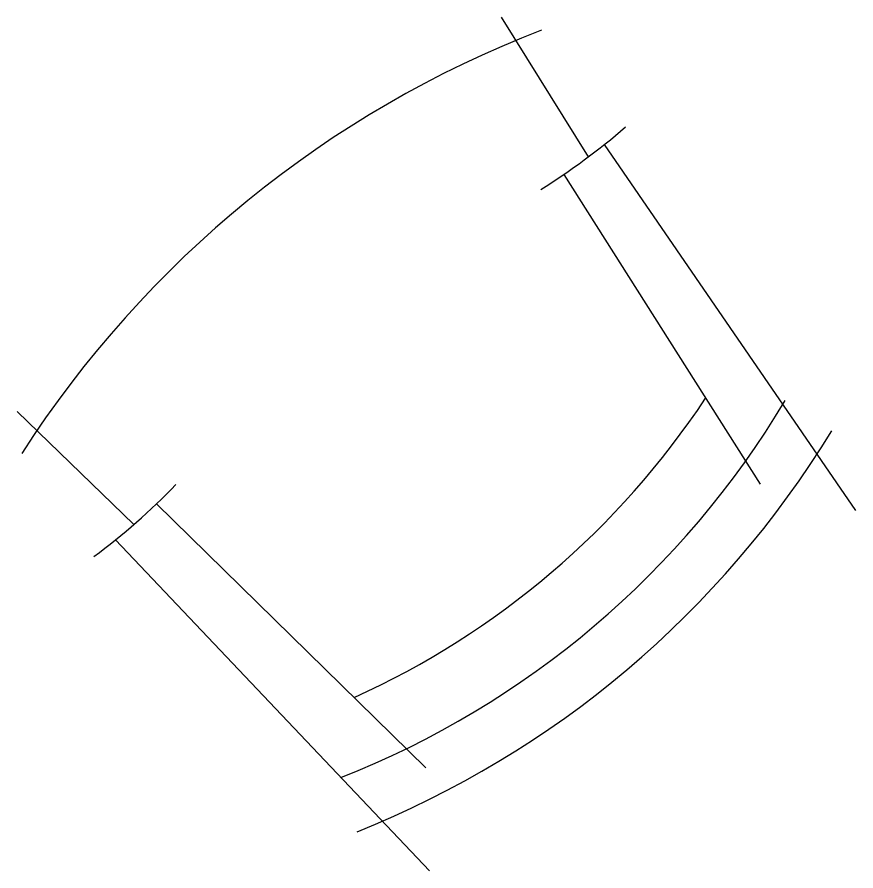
# Model space of a CAD drawing. Header units: millimetres. Extents: x -77055 to 331180, y -861586 to -491011.
# Drawn here: x -1795 to -1107, y -854583 to -853884 of the extents above; entities that cross this region are included whole.
import ezdxf

# ---------------------------------------------------------------- set-up
doc = ezdxf.new("R2010")
doc.units = ezdxf.units.MM

msp = doc.modelspace()

# ---------------------------------------------------------------- linework, layer by layer
at = {"color": 2}
for p, q in [((-1326.46, -853998.2), (-1397.82, -853883.69)), ((-1107.38, -854288.11), (-1313.42, -853988.1)), ((-1346.79, -854012.75), (-1185.75, -854266.58)), ((-1698.81, -854299.45), (-1794.57, -854207.03)), ((-1680.33, -854282.6), (-1459.64, -854499.04)), ((-1456.59, -854583.46), (-1713.84, -854312.08))]:
    msp.add_line(p, q, dxfattribs=at)
for centre, major_axis, start_param, end_param in [((-1046.39, -854720.06), (687.91, 556.8), 1.258699, 1.88968), ((-1655.82, -853559.33), (544.51, 67.78), 5.14582, 5.303356), ((-1799.78, -853819.54), (574.47, 464.34), 4.407345, 5.065763), ((-1815.29, -853802.86), (626.62, 507.07), 4.412467, 5.054908), ((-2059.24, -853885.72), (544.51, 67.78), 5.228476, 5.39175)]:
    msp.add_ellipse(centre, major_axis=major_axis, ratio=1, start_param=start_param, end_param=end_param, dxfattribs=at)
at = {"color": 1}
msp.add_ellipse((-1799.78, -853819.54), major_axis=(530.79, 428.99), ratio=1, start_param=4.457515, end_param=5.019152, dxfattribs=at)

doc.saveas('drawing.dxf')
